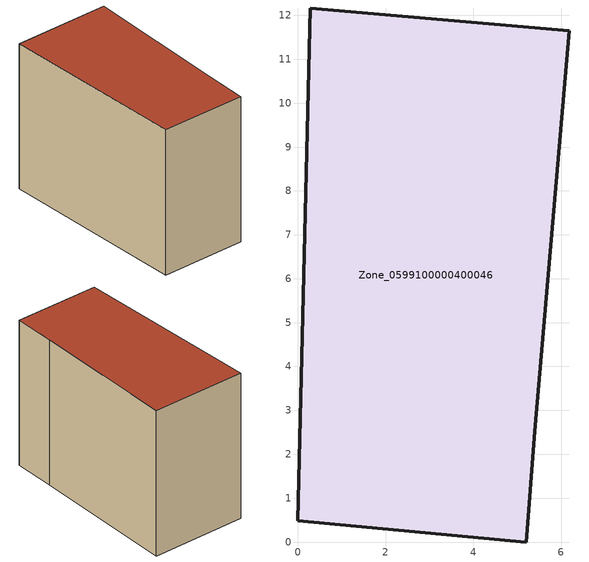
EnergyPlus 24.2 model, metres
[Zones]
Zone_0599100000400046
 floor ground (C_G): 0.28,12.17 6.19,11.66 5.41,2.52 5.21,0 0,0.48 z0
 wall outside (C_F): 6.19,11.66 0.28,12.17 0,0.48 5.21,0 5.41,2.52 6.19,11.66 z0:9.42
 roof outside (C_R): 5.21,0 5.41,2.52 6.19,11.66 0.28,12.17 0,0.48 z9.42
[BUILDING]
Pand.0599100000400046: North Axis=0; Terrain=City; Loads Convergence Tolerance Value=0.04; Temperature Convergence Tolerance Value=0.4; Solar Distribution=FullExterior; Maximum Number of Warmup Days=25; Minimum Number of Warmup Days=1
[Site:Location]
Rotterdam.The.Hague.AP_ZH_NLD Design_Conditions: Latitude=51.96; Longitude=4.45; Time Zone=1; Elevation=-4.5
[SITE:GROUNDTEMPERATURE:BUILDINGSURFACE]
18, 18, 18, 18, 18, 18, 18, 18, 18, 18, 18, 18
[MATERIAL] Thermal Absorptance=0.9; Solar Absorptance=0.7; Visible Absorptance=0.7
Name | Roughness | Thickness | Conductivity | Density | Specific Heat
G.TC.1992-2005 | MediumSmooth | 0.15 | 0.06 | 540 | 1210
F.TC.1992-2005 | Rough | 0.3 | 0.12 | 1920 | 840
R.TC.1992-2005 | MediumRough | 0.2 | 0.08 | 1500 | 1000
[CONSTRUCTION]
C_G: G.TC.1992-2005
C_F: F.TC.1992-2005
C_R: R.TC.1992-2005
[ZONE]
Zone_0599100000400046: Type=1; Multiplier=1; Ceiling Height=Autocalculate; Volume=Autocalculate; Floor Area=autocalculate; Part of Total Floor Area=Yes
[ZONEINFILTRATION:DESIGNFLOWRATE]
Infil_Zone_0599100000400046: Zone or ZoneList or Space or SpaceList=Zone_0599100000400046; Schedule=AlwaysOn; Design Flow Rate Calculation Method=Flow/Area; Flow Rate per Floor Area=0.0015; Constant Term Coefficient=1; Temperature Term Coefficient=0; Velocity Term Coefficient=0; Velocity Squared Term Coefficient=0
[HVACTEMPLATE:ZONE:IDEALLOADSAIRSYSTEM]
Zone_0599100000400046: Maximum Heating Supply Air Temperature=50; Minimum Cooling Supply Air Temperature=13; Maximum Heating Supply Air Humidity Ratio=0.0156; Minimum Cooling Supply Air Humidity Ratio=0.0077; Heating Limit=NoLimit; Cooling Limit=NoLimit; Dehumidification Control Type=ConstantSensibleHeatRatio; Cooling Sensible Heat Ratio=0.7; Dehumidification Setpoint=60; Humidification Control Type=None; Humidification Setpoint=30; Outdoor Air Method=None; Outdoor Air Flow Rate per Person=0.00944; Outdoor Air Flow Rate per Zone Floor Area=0; Outdoor Air Flow Rate per Zone=0; Demand Controlled Ventilation Type=None; Outdoor Air Economizer Type=NoEconomizer; Heat Recovery Type=None; Sensible Heat Recovery Effectiveness=0.7; Latent Heat Recovery Effectiveness=0.65
[ZONECONTROL:THERMOSTAT]
ThermostatControl_Zone_0599100000400046: Zone or ZoneList=Zone_0599100000400046; Control Type Schedule=DualSetpointControlType; Control 1=Thermostat_Zone_0599100000400046; Temperature Difference Between Cutout And Setpoint=0
[THERMOSTATSETPOINT:DUALSETPOINT]
Thermostat_Zone_0599100000400046: Heating Setpoint Temperature Schedule=HeatingSetpoint_Zone_0599100000400046; Cooling Setpoint Temperature Schedule=CoolingSetpoint_Zone_0599100000400046
[SCHEDULE:COMPACT]
HeatingSetpoint_Zone_0599100000400046: Through: 12/31, For: AllDays, Until: 24:00, 21
CoolingSetpoint_Zone_0599100000400046: Through: 12/31, For: AllDays, Until: 24:00, 24
DualSetpointControlType: Through: 12/31, For: AllDays, Until: 24:00, 4
AlwaysOn: Through: 12/31, For: AllDays, Until: 24:00, 1
